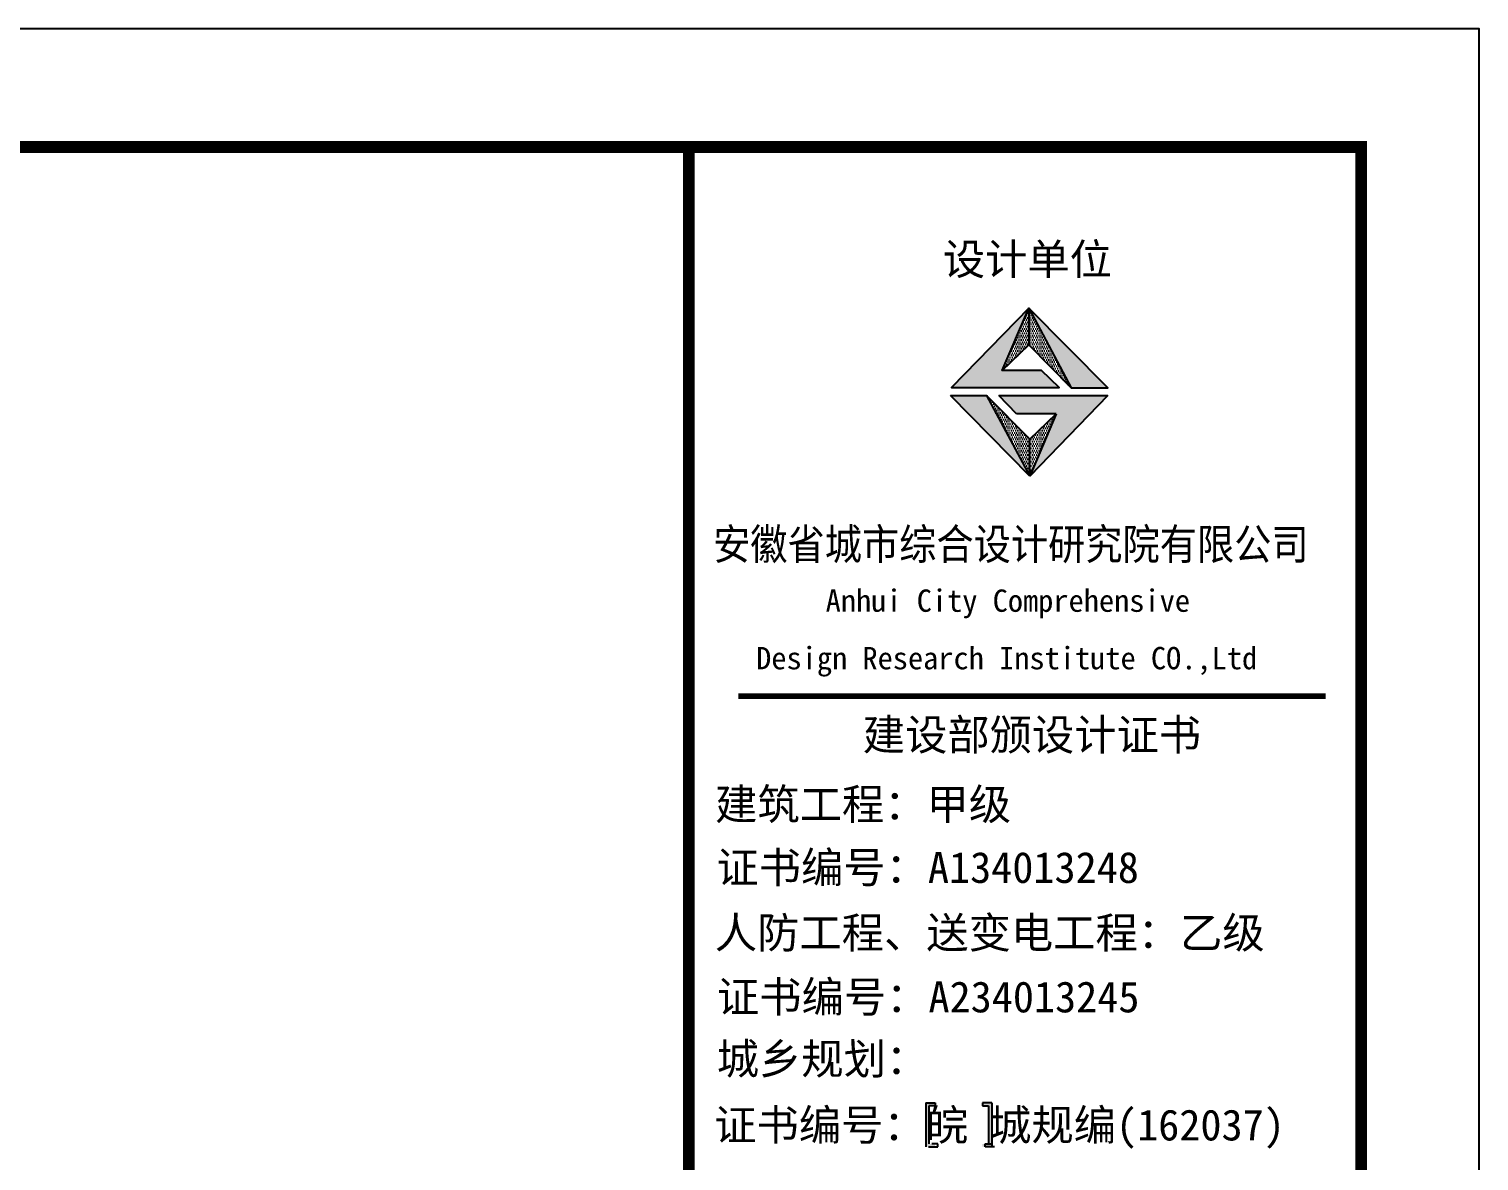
# Model space of a CAD drawing. Extents: x 4150464 to 4450492, y 75142 to 874437.
# Drawn here: x 4363646 to 4382088, y 123746 to 138142 of the extents above; entities that cross this region are included whole.
import ezdxf

# ---------------------------------------------------------------- set-up
doc = ezdxf.new("R2010")
doc.units = 0
doc.header["$LTSCALE"] = 1000
doc.header["$MEASUREMENT"] = 0
for name, color, linetype in [('A_DE_DETAIL_3', 144, 'Continuous'), ('PUB_TEXT', 7, 'Continuous'), ('PUB_TITLE', 4, 'Continuous'), ('图框', 7, 'Continuous')]:
    doc.layers.add(name, color=color, linetype=linetype)
doc.styles.add('黑体', font='simhei.ttf')

msp = doc.modelspace()

# ---------------------------------------------------------------- hatches: boundary and pattern name
for points in [[(4376022, 133801), (4376364, 134593), (4375379, 133581), (4376750, 133581), (4376523, 133801)], [(4376902, 133577), (4377366, 133577), (4376364, 134593)]]:
    msp.add_hatch(color=1).paths.add_polyline_path(points)
at = {"layer": 'A_DE_DETAIL_3'}
for points in [[(4375823, 133479), (4375368, 133479), (4376377, 132454)], [(4375980, 133482), (4376204, 133247), (4376711, 133247), (4376377, 132454), (4377367, 133482)]]:
    msp.add_hatch(color=1, dxfattribs=at).paths.add_polyline_path(points)
at = {"layer": 'PUB_TEXT'}
h = msp.add_hatch(dxfattribs=at)
h.set_pattern_fill('DOTS', color=256, scale=450, style=0)
h.set_pattern_definition([(0, (957319.63, 1426167.528), (14.0625, 28.12500001), [0, -28.12500001])])
h.paths.add_polyline_path([(4376377, 132454), (4376377, 132926), (4375823, 133479)])
h.paths.add_polyline_path([(4376711, 133247), (4376377, 132926), (4376377, 132454)])
h.paths.add_polyline_path([(4376364, 134593), (4376364, 134127), (4376902, 133577)])
h.paths.add_polyline_path([(4376364, 134127), (4376364, 134593), (4376022, 133801)])
at = {"layer": '图框'}
for points in [[(4375092, 124446), (4375169, 124446), (4375169, 124484), (4375134, 124484), (4375051, 124484), (4375051, 123926), (4375134, 123926), (4375169, 123926), (4375169, 123964), (4375092, 123964)], [(4375850, 123964), (4375773, 123964), (4375773, 123926), (4375809, 123926), (4375891, 123926), (4375891, 124484), (4375809, 124484), (4375773, 124484), (4375773, 124446), (4375850, 124446)]]:
    msp.add_hatch(color=4, dxfattribs=at).paths.add_polyline_path(points)

# ---------------------------------------------------------------- linework, layer by layer
for p, q in [((4376022, 133801), (4376364, 134593)), ((4376364, 134593), (4376902, 133577)), ((4376377, 132454), (4375368, 133479)), ((4375368, 133479), (4375823, 133479)), ((4375368, 133479), (4375823, 133479)), ((4376377, 132926), (4375823, 133479)), ((4375980, 133482), (4377367, 133482)), ((4376204, 133247), (4375980, 133482)), ((4377367, 133482), (4376377, 132454)), ((4376711, 133247), (4376204, 133247)), ((4376377, 132926), (4376711, 133247)), ((4376711, 133247), (4376377, 132454)), ((4376377, 132454), (4376377, 132926)), ((4376377, 132454), (4376377, 132926))]:
    msp.add_line(p, q)
for points in [[(4376523, 133801), (4376022, 133801), (4376364, 134127), (4376902, 133577), (4377366, 133577), (4376364, 134593), (4375379, 133581), (4376750, 133581), (4376523, 133801)], [(4376364, 134593), (4376364, 134127)]]:
    msp.add_lwpolyline(points)
at = {"layer": 'A_DE_DETAIL_3', "color": 1}
for p, q in [((4376377, 132454), (4375368, 133479)), ((4375823, 133479), (4376377, 132454))]:
    msp.add_line(p, q, dxfattribs=at)
at = {"layer": 'PUB_TITLE'}
msp.add_lwpolyline([(4248288, 75142), (4382088, 75142), (4382088, 138142), (4248288, 138142)], close=True, dxfattribs=at)
at = {"layer": 'PUB_TITLE', "const_width": 150}
msp.add_lwpolyline([(4252038, 76642), (4380588, 76642), (4380588, 136642), (4252038, 136642)], close=True, dxfattribs=at)
at = {"layer": '图框', "color": 4}
for p, q in [((4372038, 136642), (4372038, 76642)), ((4375051, 124484), (4375134, 124484)), ((4375051, 124484), (4375051, 123926)), ((4375134, 124484), (4375169, 124484)), ((4375169, 124484), (4375169, 124446)), ((4375809, 124484), (4375773, 124484)), ((4375773, 124484), (4375773, 124446)), ((4375891, 124484), (4375809, 124484)), ((4375891, 124484), (4375891, 123926)), ((4375169, 124446), (4375092, 124446)), ((4375092, 124446), (4375092, 123964)), ((4375773, 124446), (4375850, 124446)), ((4375850, 124446), (4375850, 123964)), ((4375204, 123964), (4375127, 123964)), ((4375204, 123926), (4375204, 123964)), ((4375808, 123926), (4375808, 123964)), ((4375808, 123964), (4375884, 123964)), ((4375086, 123926), (4375168, 123926)), ((4375168, 123926), (4375204, 123926)), ((4375843, 123926), (4375808, 123926)), ((4375926, 123926), (4375843, 123926))]:
    msp.add_line(p, q, dxfattribs=at)
for points, const_width in [([(4372038, 136642), (4372038, 76642)], 148), ([(4372667, 129658), (4380137, 129658)], 74.7)]:
    msp.add_lwpolyline(points, dxfattribs=dict(at, const_width=const_width))
at = {"layer": '图框', "color": 4, "const_width": 148}
msp.add_lwpolyline([(4372038, 136642), (4380588, 136642), (4380588, 76642), (4372038, 76642)], close=True, dxfattribs=at)

# ---------------------------------------------------------------- texts
at = {"layer": '图框', "color": 4, "style": '黑体'}
for s, height, p in [('设计单位', 394.4, (4375268, 135017)), ('Anhui City Comprehensive ', 283.86, (4373778, 130730)), (' Design Research Institute CO.,Ltd', 283.86, (4372701, 129999)), ('建设部颁设计证书', 394.4, (4374250, 128970)), (' 建筑工程：甲级', 394.4, (4372103, 128086)), ('证书编号：A134013248', 394.42, (4372389, 127282)), ('人防工程、送变电工程：乙级', 394.42, (4372368, 126452)), ('证书编号：A234013245', 394.42, (4372396, 125636)), ('城乡规划：', 394.4, (4372393, 124848)), ('证书编号：皖 城规编(162037)', 394.42, (4372361, 124007))]:
    msp.add_text(s, height=height, dxfattribs=at).set_placement(p)
at = {"layer": '图框', "color": 4, "style": '黑体', "width": 0.88}
msp.add_text('安徽省城市综合设计研究院有限公司', height=394.42, dxfattribs=at).set_placement((4372346, 131393))

doc.saveas('drawing.dxf')
